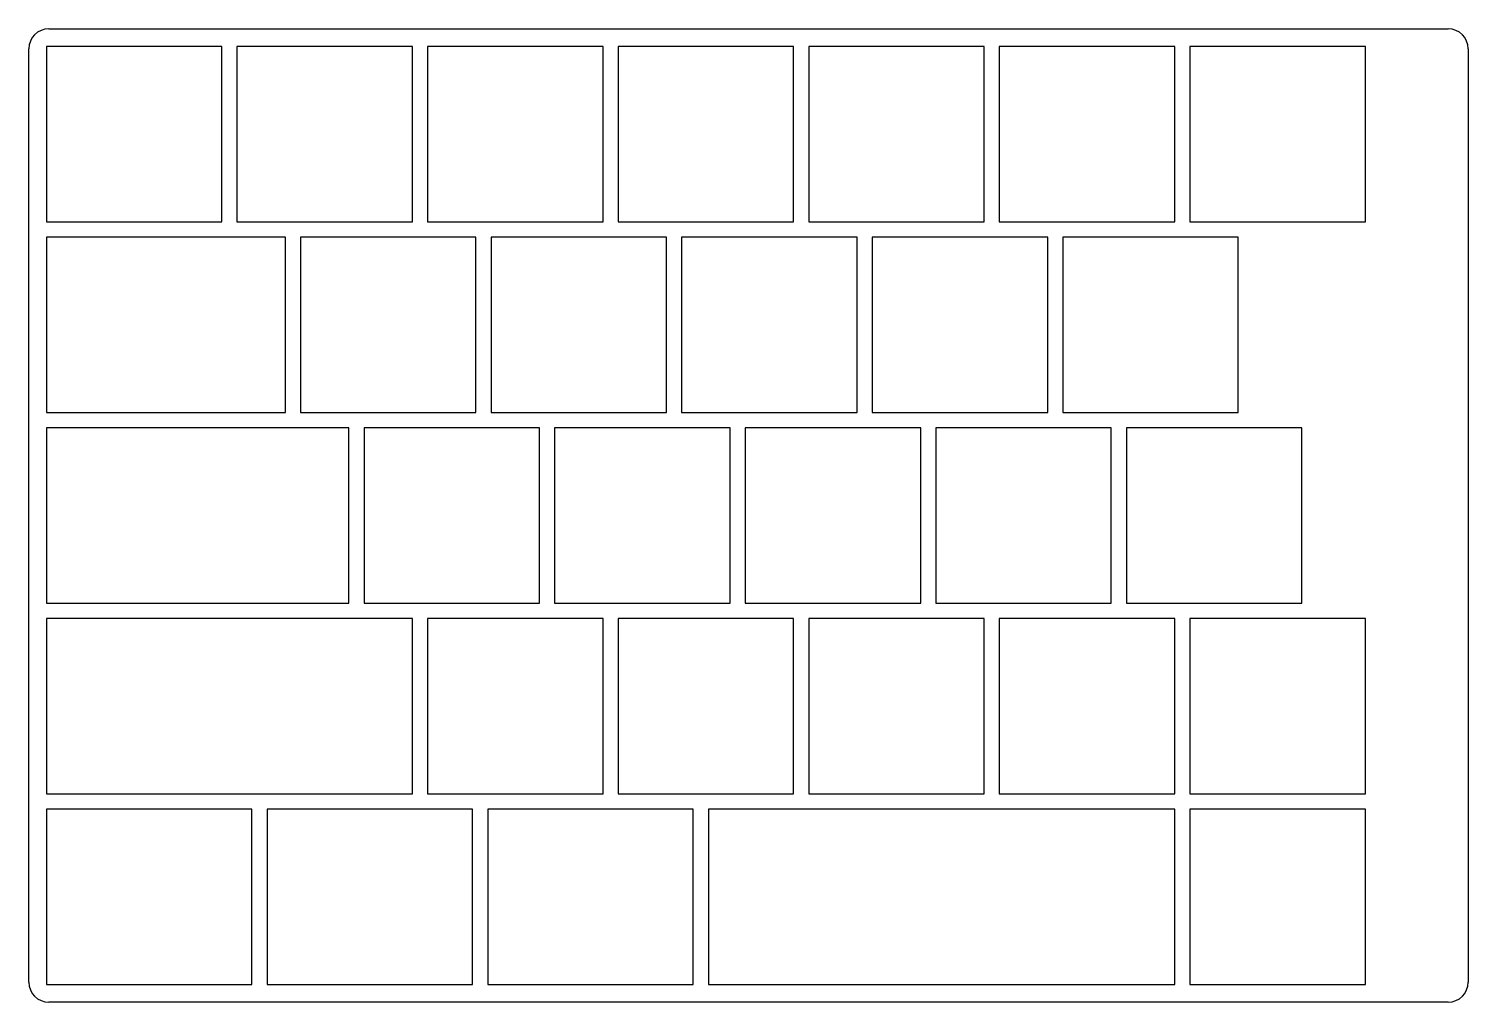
# Model space of a CAD drawing. Header units: millimetres. Extents: x 121 to 265, y -180 to -82.
import ezdxf

# ---------------------------------------------------------------- set-up
doc = ezdxf.new("R2010")
doc.units = ezdxf.units.MM

msp = doc.modelspace()

# ---------------------------------------------------------------- linework, layer by layer
at = {"linetype": 'CONTINUOUS'}
for p, q in [((123, -82.5), (262.5, -82.5)), ((121, -177.5), (121, -84.5)), ((140.25, -84.25), (122.75, -84.25)), ((122.75, -84.25), (122.75, -101.75)), ((140.25, -101.75), (140.25, -84.25)), ((159.25, -84.25), (141.75, -84.25)), ((141.75, -84.25), (141.75, -101.75)), ((159.25, -101.75), (159.25, -84.25)), ((178.25, -84.25), (160.75, -84.25)), ((160.75, -84.25), (160.75, -101.75)), ((178.25, -101.75), (178.25, -84.25)), ((197.25, -84.25), (179.75, -84.25)), ((179.75, -84.25), (179.75, -101.75)), ((197.25, -101.75), (197.25, -84.25)), ((216.25, -84.25), (198.75, -84.25)), ((198.75, -84.25), (198.75, -101.75)), ((216.25, -101.75), (216.25, -84.25)), ((235.25, -84.25), (217.75, -84.25)), ((217.75, -84.25), (217.75, -101.75)), ((235.25, -101.75), (235.25, -84.25)), ((254.25, -84.25), (236.75, -84.25)), ((236.75, -84.25), (236.75, -101.75)), ((254.25, -101.75), (254.25, -84.25)), ((264.5, -84.5), (264.5, -177.5)), ((122.75, -101.75), (140.25, -101.75)), ((141.75, -101.75), (159.25, -101.75)), ((160.75, -101.75), (178.25, -101.75)), ((179.75, -101.75), (197.25, -101.75)), ((198.75, -101.75), (216.25, -101.75)), ((217.75, -101.75), (235.25, -101.75)), ((236.75, -101.75), (254.25, -101.75)), ((146.58, -103.25), (122.75, -103.25)), ((122.75, -103.25), (122.75, -120.75)), ((146.58, -120.75), (146.58, -103.25)), ((165.58, -103.25), (148.08, -103.25)), ((148.08, -103.25), (148.08, -120.75)), ((165.58, -120.75), (165.58, -103.25)), ((184.58, -103.25), (167.08, -103.25)), ((167.08, -103.25), (167.08, -120.75)), ((184.58, -120.75), (184.58, -103.25)), ((203.58, -103.25), (186.08, -103.25)), ((186.08, -103.25), (186.08, -120.75)), ((203.58, -120.75), (203.58, -103.25)), ((222.58, -103.25), (205.08, -103.25)), ((205.08, -103.25), (205.08, -120.75)), ((222.58, -120.75), (222.58, -103.25)), ((241.58, -103.25), (224.08, -103.25)), ((224.08, -103.25), (224.08, -120.75)), ((241.58, -120.75), (241.58, -103.25)), ((122.75, -120.75), (146.58, -120.75)), ((148.08, -120.75), (165.58, -120.75)), ((167.08, -120.75), (184.58, -120.75)), ((186.08, -120.75), (203.58, -120.75)), ((205.08, -120.75), (222.58, -120.75)), ((224.08, -120.75), (241.58, -120.75)), ((152.92, -122.25), (122.75, -122.25)), ((122.75, -122.25), (122.75, -139.75)), ((152.92, -139.75), (152.92, -122.25)), ((171.92, -122.25), (154.42, -122.25)), ((154.42, -122.25), (154.42, -139.75)), ((171.92, -139.75), (171.92, -122.25)), ((190.92, -122.25), (173.42, -122.25)), ((173.42, -122.25), (173.42, -139.75)), ((190.92, -139.75), (190.92, -122.25)), ((209.92, -122.25), (192.42, -122.25)), ((192.42, -122.25), (192.42, -139.75)), ((209.92, -139.75), (209.92, -122.25)), ((228.92, -122.25), (211.42, -122.25)), ((211.42, -122.25), (211.42, -139.75)), ((228.92, -139.75), (228.92, -122.25)), ((247.92, -122.25), (230.42, -122.25)), ((230.42, -122.25), (230.42, -139.75)), ((247.92, -139.75), (247.92, -122.25)), ((122.75, -139.75), (152.92, -139.75)), ((154.42, -139.75), (171.92, -139.75)), ((173.42, -139.75), (190.92, -139.75)), ((192.42, -139.75), (209.92, -139.75)), ((211.42, -139.75), (228.92, -139.75)), ((230.42, -139.75), (247.92, -139.75)), ((159.25, -141.25), (122.75, -141.25)), ((122.75, -141.25), (122.75, -158.75)), ((159.25, -158.75), (159.25, -141.25)), ((178.25, -141.25), (160.75, -141.25)), ((160.75, -141.25), (160.75, -158.75)), ((178.25, -158.75), (178.25, -141.25)), ((197.25, -141.25), (179.75, -141.25)), ((179.75, -141.25), (179.75, -158.75)), ((197.25, -158.75), (197.25, -141.25)), ((216.25, -141.25), (198.75, -141.25)), ((198.75, -141.25), (198.75, -158.75)), ((216.25, -158.75), (216.25, -141.25)), ((235.25, -141.25), (217.75, -141.25)), ((217.75, -141.25), (217.75, -158.75)), ((235.25, -158.75), (235.25, -141.25)), ((254.25, -141.25), (236.75, -141.25)), ((236.75, -141.25), (236.75, -158.75)), ((254.25, -158.75), (254.25, -141.25)), ((122.75, -158.75), (159.25, -158.75)), ((160.75, -158.75), (178.25, -158.75)), ((179.75, -158.75), (197.25, -158.75)), ((198.75, -158.75), (216.25, -158.75)), ((217.75, -158.75), (235.25, -158.75)), ((236.75, -158.75), (254.25, -158.75)), ((143.25, -160.25), (122.75, -160.25)), ((122.75, -160.25), (122.75, -177.75)), ((143.25, -177.75), (143.25, -160.25)), ((165.25, -160.25), (144.75, -160.25)), ((144.75, -160.25), (144.75, -177.75)), ((165.25, -177.75), (165.25, -160.25)), ((187.25, -160.25), (166.75, -160.25)), ((166.75, -160.25), (166.75, -177.75)), ((187.25, -177.75), (187.25, -160.25)), ((235.25, -160.25), (188.75, -160.25)), ((188.75, -160.25), (188.75, -177.75)), ((235.25, -177.75), (235.25, -160.25)), ((254.25, -160.25), (236.75, -160.25)), ((236.75, -160.25), (236.75, -177.75)), ((254.25, -177.75), (254.25, -160.25)), ((122.75, -177.75), (143.25, -177.75)), ((144.75, -177.75), (165.25, -177.75)), ((166.75, -177.75), (187.25, -177.75)), ((188.75, -177.75), (235.25, -177.75)), ((236.75, -177.75), (254.25, -177.75)), ((262.5, -179.5), (123, -179.5))]:
    msp.add_line(p, q, dxfattribs=at)
for centre, start, end in [((123, -84.5), 90, 180), ((262.5, -84.5), 0, 90), ((123, -177.5), 180, 270), ((262.5, -177.5), 270, 0)]:
    msp.add_arc(centre, 2, start, end, dxfattribs=at)

doc.saveas('drawing.dxf')
